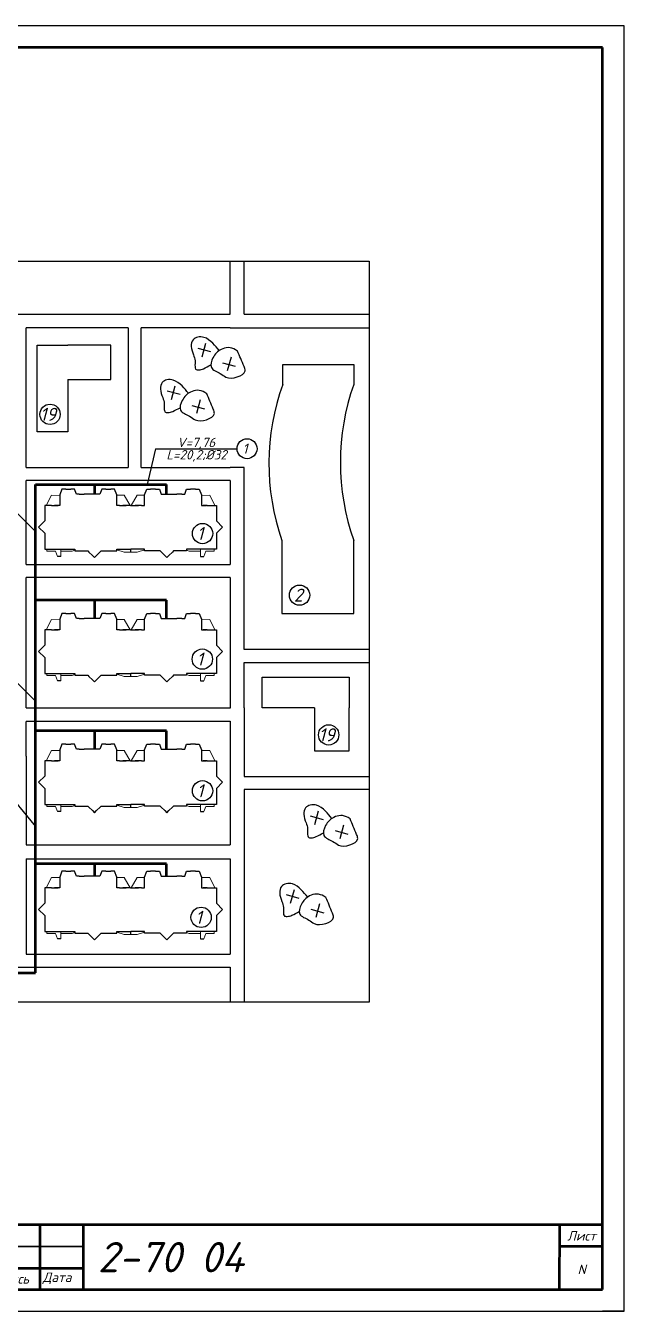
# Model space of a CAD drawing. Header units: millimetres. Extents: x -710977 to 10671, y -929782 to 89628.
# Drawn here: x 647.2 to 785.5, y 4214.1 to 4511.1 of the extents above; entities that cross this region are included whole.
import ezdxf

# ---------------------------------------------------------------- set-up
doc = ezdxf.new("R2010")
doc.units = ezdxf.units.MM
doc.header["$LTSCALE"] = 0.4
for name, color, linetype, lineweight in [('2', 5, 'Continuous', 50), ('5', 7, 'Continuous', 25), ('A-FLOR', 192, 'Continuous', 9), ('A-WALL', 113, 'Continuous', 9), ('газ', 7, 'Continuous', 40)]:
    doc.layers.add(name, color=color, linetype=linetype, lineweight=lineweight)
for name, color, linetype in [('VPORTS', 7, 'Continuous'), ('А1', 7, 'Continuous'), ('кварталыИнфо', 7, 'Continuous'), ('план', 7, 'Continuous')]:
    doc.layers.add(name, color=color, linetype=linetype)
doc.styles.add('Курсив', font='isocpeui.ttf')
doc.styles.add('размерный', font='isocpeui.ttf')
doc.styles.add('текстовый', font='isocpeui.ttf', dxfattribs={"height": 5})

msp = doc.modelspace()

# ---------------------------------------------------------------- linework, layer by layer
at = {"lineweight": 50}
for p, q in [((780.467, 4506.108), (385.463, 4506.108)), ((780.467, 4219.108), (780.467, 4506.108)), ((780.467, 4234.108), (595.467, 4234.108)), ((650.467, 4234.108), (650.467, 4219.108)), ((770.482, 4234.108), (770.438, 4219.108)), ((780.467, 4229.108), (770.467, 4229.108)), ((595.467, 4224.108), (660.467, 4224.108))]:
    msp.add_line(p, q, dxfattribs=at)
at = {"linetype": 'ByBlock'}
for p, q in [((454.845, 4456.748), (726.56, 4456.748)), ((726.56, 4456.748), (726.56, 4285.504)), ((726.56, 4285.504), (454.845, 4285.504))]:
    msp.add_line(p, q, dxfattribs=at)
at = {"color": 7, "lineweight": 25}
for p, q in [((656.469, 4404.072), (657.621, 4404.072)), ((659.606, 4402.92), (660.758, 4402.92)), ((665.7, 4404.072), (666.852, 4404.072)), ((677.225, 4404.072), (676.073, 4404.072)), ((683.318, 4402.92), (682.166, 4402.92)), ((686.456, 4404.072), (685.304, 4404.072)), ((659.715, 4389.768), (660.867, 4389.768)), ((665.558, 4389.768), (666.71, 4389.768)), ((677.366, 4389.768), (676.214, 4389.768)), ((683.21, 4389.768), (682.058, 4389.768)), ((661.825, 4389.515), (662.64, 4388.7)), ((663.599, 4388.717), (664.413, 4389.532)), ((679.326, 4388.717), (678.511, 4389.532)), ((681.1, 4389.515), (680.285, 4388.7)), ((656.469, 4375.349), (657.621, 4375.349)), ((665.7, 4375.349), (666.852, 4375.349)), ((677.225, 4375.349), (676.073, 4375.349)), ((686.456, 4375.349), (685.304, 4375.349)), ((659.606, 4374.197), (660.758, 4374.197)), ((683.318, 4374.197), (682.166, 4374.197)), ((659.715, 4361.045), (660.867, 4361.045)), ((661.825, 4360.791), (662.64, 4359.976)), ((663.599, 4359.994), (664.413, 4360.808)), ((665.558, 4361.045), (666.71, 4361.045)), ((677.366, 4361.045), (676.214, 4361.045)), ((679.326, 4359.994), (678.511, 4360.808)), ((681.1, 4360.791), (680.285, 4359.976)), ((683.21, 4361.045), (682.058, 4361.045)), ((656.469, 4345.141), (657.621, 4345.141)), ((665.7, 4345.141), (666.852, 4345.141)), ((677.225, 4345.141), (676.073, 4345.141)), ((686.456, 4345.141), (685.304, 4345.141)), ((659.606, 4343.989), (660.758, 4343.989)), ((683.318, 4343.989), (682.166, 4343.989)), ((659.715, 4330.837), (660.867, 4330.837)), ((661.825, 4330.583), (662.64, 4329.768)), ((663.599, 4329.786), (664.413, 4330.6)), ((665.558, 4330.837), (666.71, 4330.837)), ((677.366, 4330.837), (676.214, 4330.837)), ((679.326, 4329.786), (678.511, 4330.6)), ((681.1, 4330.583), (680.285, 4329.768)), ((683.21, 4330.837), (682.058, 4330.837)), ((656.469, 4315.771), (657.621, 4315.771)), ((665.7, 4315.771), (666.852, 4315.771)), ((677.225, 4315.771), (676.073, 4315.771)), ((686.456, 4315.771), (685.304, 4315.771)), ((659.606, 4314.619), (660.758, 4314.619)), ((683.318, 4314.619), (682.166, 4314.619)), ((659.715, 4301.467), (660.867, 4301.467)), ((661.825, 4301.213), (662.64, 4300.398)), ((663.599, 4300.416), (664.413, 4301.23)), ((665.558, 4301.467), (666.71, 4301.467)), ((677.366, 4301.467), (676.214, 4301.467)), ((679.326, 4300.416), (678.511, 4301.23)), ((681.1, 4301.213), (680.285, 4300.398)), ((683.21, 4301.467), (682.058, 4301.467))]:
    msp.add_line(p, q, dxfattribs=at)
at = {"color": 0, "lineweight": 50}
for p, q in [((660.467, 4234.108), (660.467, 4219.108)), ((385.467, 4219.108), (780.467, 4219.108))]:
    msp.add_line(p, q, dxfattribs=at)
for p, q in [((660.467, 4229.108), (595.467, 4229.108)), ((635.467, 4229.108), (650.467, 4229.108)), ((650.467, 4229.108), (660.467, 4229.108)), ((785.467, 4214.108), (780.467, 4214.108))]:
    msp.add_line(p, q)
msp.add_lwpolyline([(365.467, 4214.108), (785.467, 4214.108), (785.467, 4511.108), (365.467, 4511.108)], close=True)
at = {"color": 0, "ltscale": 0.5}
for centre in [(652.845, 4421.322), (688.067, 4393.787), (710.471, 4379.55), (688.013, 4364.78), (717.201, 4347.274), (688.067, 4334.358), (687.736, 4305.116)]:
    msp.add_circle(centre, 2.347, dxfattribs=at)
at = {"layer": '2', "color": 0}
for p, q in [((649.505, 4292.336), (649.505, 4405.091)), ((649.505, 4405.091), (679.766, 4405.091)), ((663.158, 4402.92), (663.158, 4405.091)), ((679.766, 4402.92), (679.766, 4405.091)), ((679.766, 4378.387), (649.505, 4378.387)), ((663.158, 4374.197), (663.158, 4378.387)), ((679.766, 4374.197), (679.766, 4378.387)), ((679.766, 4348.179), (649.505, 4348.179)), ((663.158, 4343.989), (663.158, 4348.179)), ((679.766, 4343.989), (679.766, 4348.179)), ((679.766, 4317.475), (649.505, 4317.475)), ((663.158, 4314.619), (663.158, 4317.475)), ((679.766, 4314.619), (679.766, 4317.475)), ((519.117, 4292.336), (649.505, 4292.336))]:
    msp.add_line(p, q, dxfattribs=at)
at = {"layer": 'A-FLOR', "color": 0}
for p, q in [((653.172, 4402.623), (651.984, 4400.232)), ((655.094, 4402.614), (653.172, 4402.623)), ((669.974, 4402.632), (668.246, 4402.632)), ((671.366, 4400.232), (669.974, 4402.632)), ((671.558, 4400.232), (672.95, 4402.632)), ((672.95, 4402.632), (674.678, 4402.632)), ((687.83, 4402.614), (689.753, 4402.623)), ((689.753, 4402.623), (690.941, 4400.232)), ((652.142, 4390.152), (652.142, 4389.696)), ((652.142, 4389.696), (654.079, 4389.696)), ((654.079, 4389.696), (654.535, 4388.472)), ((655.349, 4388.472), (655.354, 4390.152)), ((655.353, 4389.691), (657.97, 4389.696)), ((657.97, 4389.696), (658.55, 4389.912)), ((668.246, 4389.985), (669.93, 4389.456)), ((674.678, 4389.985), (672.995, 4389.456)), ((684.955, 4389.696), (684.374, 4389.912)), ((687.572, 4389.691), (684.955, 4389.696)), ((687.576, 4388.472), (687.571, 4390.152)), ((688.846, 4389.696), (688.39, 4388.472)), ((690.783, 4389.696), (688.846, 4389.696)), ((690.783, 4390.152), (690.783, 4389.696)), ((669.93, 4389.456), (671.403, 4389.456)), ((672.995, 4389.456), (671.522, 4389.456)), ((653.172, 4373.899), (651.984, 4371.509)), ((655.094, 4373.89), (653.172, 4373.899)), ((669.974, 4373.909), (668.246, 4373.909)), ((671.366, 4371.509), (669.974, 4373.909)), ((671.558, 4371.509), (672.95, 4373.909)), ((672.95, 4373.909), (674.678, 4373.909)), ((687.83, 4373.89), (689.753, 4373.899)), ((689.753, 4373.899), (690.941, 4371.509)), ((652.142, 4361.429), (652.142, 4360.972)), ((652.142, 4360.972), (654.079, 4360.972)), ((654.079, 4360.972), (654.535, 4359.748)), ((655.349, 4359.748), (655.354, 4361.429)), ((655.353, 4360.967), (657.97, 4360.972)), ((657.97, 4360.972), (658.55, 4361.188)), ((668.246, 4361.261), (669.93, 4360.732)), ((669.93, 4360.732), (671.403, 4360.732)), ((672.995, 4360.732), (671.522, 4360.732)), ((674.678, 4361.261), (672.995, 4360.732)), ((684.955, 4360.972), (684.374, 4361.188)), ((687.572, 4360.967), (684.955, 4360.972)), ((687.576, 4359.748), (687.571, 4361.429)), ((688.846, 4360.972), (688.39, 4359.748)), ((690.783, 4360.972), (688.846, 4360.972)), ((690.783, 4361.429), (690.783, 4360.972)), ((653.172, 4343.691), (651.984, 4341.301)), ((655.094, 4343.682), (653.172, 4343.691)), ((669.974, 4343.701), (668.246, 4343.701)), ((671.366, 4341.301), (669.974, 4343.701)), ((671.558, 4341.301), (672.95, 4343.701)), ((672.95, 4343.701), (674.678, 4343.701)), ((687.83, 4343.682), (689.753, 4343.691)), ((689.753, 4343.691), (690.941, 4341.301)), ((652.142, 4331.221), (652.142, 4330.764)), ((652.142, 4330.764), (654.079, 4330.764)), ((654.079, 4330.764), (654.535, 4329.54)), ((655.349, 4329.54), (655.354, 4331.221)), ((655.353, 4330.76), (657.97, 4330.764)), ((657.97, 4330.764), (658.55, 4330.981)), ((668.246, 4331.054), (669.93, 4330.524)), ((669.93, 4330.524), (671.403, 4330.524)), ((672.995, 4330.524), (671.522, 4330.524)), ((674.678, 4331.054), (672.995, 4330.524)), ((684.955, 4330.764), (684.374, 4330.981)), ((687.572, 4330.76), (684.955, 4330.764)), ((687.576, 4329.54), (687.571, 4331.221)), ((688.846, 4330.764), (688.39, 4329.54)), ((690.783, 4330.764), (688.846, 4330.764)), ((690.783, 4331.221), (690.783, 4330.764)), ((653.172, 4314.321), (651.984, 4311.931)), ((655.094, 4314.312), (653.172, 4314.321)), ((669.974, 4314.331), (668.246, 4314.331)), ((671.366, 4311.931), (669.974, 4314.331)), ((671.558, 4311.931), (672.95, 4314.331)), ((672.95, 4314.331), (674.678, 4314.331)), ((687.83, 4314.312), (689.753, 4314.321)), ((689.753, 4314.321), (690.941, 4311.931)), ((652.142, 4301.851), (652.142, 4301.394)), ((652.142, 4301.394), (654.079, 4301.394)), ((654.079, 4301.394), (654.535, 4300.17)), ((655.349, 4300.17), (655.354, 4301.851)), ((655.353, 4301.389), (657.97, 4301.394)), ((657.97, 4301.394), (658.55, 4301.61)), ((668.246, 4301.683), (669.93, 4301.154)), ((669.93, 4301.154), (671.403, 4301.154)), ((672.995, 4301.154), (671.522, 4301.154)), ((674.678, 4301.683), (672.995, 4301.154)), ((684.955, 4301.394), (684.374, 4301.61)), ((687.572, 4301.389), (684.955, 4301.394)), ((687.576, 4300.17), (687.571, 4301.851)), ((688.846, 4301.394), (688.39, 4300.17)), ((690.783, 4301.394), (688.846, 4301.394)), ((690.783, 4301.851), (690.783, 4301.394))]:
    msp.add_line(p, q, dxfattribs=at)
at = {"layer": 'A-WALL', "lineweight": 25}
for p, q in [((655.6, 4404.072), (655.094, 4402.724)), ((655.094, 4402.724), (655.094, 4400.232)), ((656.469, 4404.072), (655.6, 4404.072)), ((658.525, 4404.072), (657.621, 4404.072)), ((658.957, 4402.92), (658.525, 4404.072)), ((659.606, 4402.92), (658.957, 4402.92)), ((662.582, 4402.92), (660.758, 4402.92)), ((664.384, 4402.92), (663.734, 4402.92)), ((664.816, 4404.072), (664.384, 4402.92)), ((665.7, 4404.072), (664.816, 4404.072)), ((667.741, 4404.072), (666.852, 4404.072)), ((668.246, 4402.724), (667.741, 4404.072)), ((668.246, 4400.232), (668.246, 4402.724)), ((674.678, 4402.724), (675.184, 4404.072)), ((674.678, 4400.232), (674.678, 4402.724)), ((675.184, 4404.072), (676.073, 4404.072)), ((677.225, 4404.072), (678.109, 4404.072)), ((678.109, 4404.072), (678.541, 4402.92)), ((678.541, 4402.92), (679.19, 4402.92)), ((680.342, 4402.92), (682.166, 4402.92)), ((683.318, 4402.92), (683.968, 4402.92)), ((683.968, 4402.92), (684.4, 4404.072)), ((684.4, 4404.072), (685.304, 4404.072)), ((686.456, 4404.072), (687.325, 4404.072)), ((687.325, 4404.072), (687.83, 4402.724)), ((687.83, 4402.724), (687.83, 4400.232)), ((651.638, 4400.232), (651.638, 4396.691)), ((653.174, 4400.232), (651.638, 4400.232)), ((655.094, 4400.232), (653.906, 4400.232)), ((668.918, 4400.232), (668.246, 4400.232)), ((671.462, 4400.232), (669.65, 4400.232)), ((671.462, 4400.232), (673.275, 4400.232)), ((674.006, 4400.232), (674.678, 4400.232)), ((687.83, 4400.232), (689.019, 4400.232)), ((689.163, 4400.232), (691.286, 4400.232)), ((691.286, 4400.232), (691.286, 4396.691)), ((651.638, 4396.691), (650.215, 4395.268)), ((691.286, 4396.691), (692.71, 4395.268)), ((650.215, 4395.268), (651.638, 4393.845)), ((651.638, 4393.845), (651.638, 4390.152)), ((692.71, 4395.268), (691.286, 4393.845)), ((691.286, 4393.845), (691.286, 4390.152)), ((651.638, 4390.152), (652.943, 4390.152)), ((653.873, 4390.152), (656.31, 4390.152)), ((657.042, 4390.152), (658.55, 4390.152)), ((658.55, 4390.152), (658.55, 4389.768)), ((658.55, 4389.768), (659.715, 4389.768)), ((660.867, 4389.768), (661.571, 4389.768)), ((661.571, 4389.768), (661.825, 4389.515)), ((664.413, 4389.532), (664.65, 4389.768)), ((664.65, 4389.768), (665.558, 4389.768)), ((666.71, 4389.768), (668.246, 4389.768)), ((668.246, 4389.768), (668.246, 4390.152)), ((668.246, 4390.152), (669.819, 4390.152)), ((669.963, 4390.152), (671.403, 4390.152)), ((672.962, 4390.152), (671.522, 4390.152)), ((674.678, 4390.152), (673.106, 4390.152)), ((674.678, 4389.768), (674.678, 4390.152)), ((676.214, 4389.768), (674.678, 4389.768)), ((678.275, 4389.768), (677.366, 4389.768)), ((678.511, 4389.532), (678.275, 4389.768)), ((681.354, 4389.768), (681.1, 4389.515)), ((682.058, 4389.768), (681.354, 4389.768)), ((684.374, 4389.768), (683.21, 4389.768)), ((685.883, 4390.152), (684.374, 4390.152)), ((684.374, 4390.152), (684.374, 4389.768)), ((688.454, 4390.152), (686.615, 4390.152)), ((691.286, 4390.152), (689.982, 4390.152)), ((655.6, 4375.349), (655.094, 4374)), ((656.469, 4375.349), (655.6, 4375.349)), ((658.525, 4375.349), (657.621, 4375.349)), ((658.957, 4374.197), (658.525, 4375.349)), ((664.816, 4375.349), (664.384, 4374.197)), ((665.7, 4375.349), (664.816, 4375.349)), ((667.741, 4375.349), (666.852, 4375.349)), ((668.246, 4374), (667.741, 4375.349)), ((674.678, 4374), (675.184, 4375.349)), ((675.184, 4375.349), (676.073, 4375.349)), ((677.225, 4375.349), (678.109, 4375.349)), ((678.109, 4375.349), (678.541, 4374.197)), ((683.968, 4374.197), (684.4, 4375.349)), ((684.4, 4375.349), (685.304, 4375.349)), ((686.456, 4375.349), (687.325, 4375.349)), ((687.325, 4375.349), (687.83, 4374)), ((655.094, 4374), (655.094, 4371.509)), ((659.606, 4374.197), (658.957, 4374.197)), ((662.582, 4374.197), (660.758, 4374.197)), ((664.384, 4374.197), (663.734, 4374.197)), ((668.246, 4371.509), (668.246, 4374)), ((674.678, 4371.509), (674.678, 4374)), ((678.541, 4374.197), (679.19, 4374.197)), ((680.342, 4374.197), (682.166, 4374.197)), ((683.318, 4374.197), (683.968, 4374.197)), ((687.83, 4374), (687.83, 4371.509)), ((651.638, 4371.509), (651.638, 4367.967)), ((653.174, 4371.509), (651.638, 4371.509)), ((655.094, 4371.509), (653.906, 4371.509)), ((668.918, 4371.509), (668.246, 4371.509)), ((671.462, 4371.509), (669.65, 4371.509)), ((671.462, 4371.509), (673.275, 4371.509)), ((674.006, 4371.509), (674.678, 4371.509)), ((687.83, 4371.509), (689.019, 4371.509)), ((689.163, 4371.509), (691.286, 4371.509)), ((691.286, 4371.509), (691.286, 4367.967)), ((651.638, 4367.967), (650.215, 4366.544)), ((650.215, 4366.544), (651.638, 4365.121)), ((691.286, 4367.967), (692.71, 4366.544)), ((692.71, 4366.544), (691.286, 4365.121)), ((651.638, 4365.121), (651.638, 4361.429)), ((691.286, 4365.121), (691.286, 4361.429)), ((651.638, 4361.429), (652.943, 4361.429)), ((653.873, 4361.429), (656.31, 4361.429)), ((657.042, 4361.429), (658.55, 4361.429)), ((658.55, 4361.429), (658.55, 4361.045)), ((658.55, 4361.045), (659.715, 4361.045)), ((660.867, 4361.045), (661.571, 4361.045)), ((661.571, 4361.045), (661.825, 4360.791)), ((664.413, 4360.808), (664.65, 4361.045)), ((664.65, 4361.045), (665.558, 4361.045)), ((666.71, 4361.045), (668.246, 4361.045)), ((668.246, 4361.045), (668.246, 4361.429)), ((668.246, 4361.429), (669.819, 4361.429)), ((669.963, 4361.429), (671.403, 4361.429)), ((672.962, 4361.429), (671.522, 4361.429)), ((674.678, 4361.429), (673.106, 4361.429)), ((674.678, 4361.045), (674.678, 4361.429)), ((676.214, 4361.045), (674.678, 4361.045)), ((678.275, 4361.045), (677.366, 4361.045)), ((678.511, 4360.808), (678.275, 4361.045)), ((681.354, 4361.045), (681.1, 4360.791)), ((682.058, 4361.045), (681.354, 4361.045)), ((684.374, 4361.045), (683.21, 4361.045)), ((685.883, 4361.429), (684.374, 4361.429)), ((684.374, 4361.429), (684.374, 4361.045)), ((688.454, 4361.429), (686.615, 4361.429)), ((691.286, 4361.429), (689.982, 4361.429)), ((655.6, 4345.141), (655.094, 4343.792)), ((656.469, 4345.141), (655.6, 4345.141)), ((658.525, 4345.141), (657.621, 4345.141)), ((658.957, 4343.989), (658.525, 4345.141)), ((664.816, 4345.141), (664.384, 4343.989)), ((665.7, 4345.141), (664.816, 4345.141)), ((667.741, 4345.141), (666.852, 4345.141)), ((668.246, 4343.792), (667.741, 4345.141)), ((674.678, 4343.792), (675.184, 4345.141)), ((675.184, 4345.141), (676.073, 4345.141)), ((677.225, 4345.141), (678.109, 4345.141)), ((678.109, 4345.141), (678.541, 4343.989)), ((683.968, 4343.989), (684.4, 4345.141)), ((684.4, 4345.141), (685.304, 4345.141)), ((686.456, 4345.141), (687.325, 4345.141)), ((687.325, 4345.141), (687.83, 4343.792)), ((655.094, 4343.792), (655.094, 4341.301)), ((659.606, 4343.989), (658.957, 4343.989)), ((662.582, 4343.989), (660.758, 4343.989)), ((664.384, 4343.989), (663.734, 4343.989)), ((668.246, 4341.301), (668.246, 4343.792)), ((674.678, 4341.301), (674.678, 4343.792)), ((678.541, 4343.989), (679.19, 4343.989)), ((680.342, 4343.989), (682.166, 4343.989)), ((683.318, 4343.989), (683.968, 4343.989)), ((687.83, 4343.792), (687.83, 4341.301)), ((651.638, 4341.301), (651.638, 4337.76)), ((653.174, 4341.301), (651.638, 4341.301)), ((655.094, 4341.301), (653.906, 4341.301)), ((668.918, 4341.301), (668.246, 4341.301)), ((671.462, 4341.301), (669.65, 4341.301)), ((671.462, 4341.301), (673.275, 4341.301)), ((674.006, 4341.301), (674.678, 4341.301)), ((687.83, 4341.301), (689.019, 4341.301)), ((689.163, 4341.301), (691.286, 4341.301)), ((691.286, 4341.301), (691.286, 4337.76)), ((651.638, 4337.76), (650.215, 4336.337)), ((650.215, 4336.337), (651.638, 4334.913)), ((691.286, 4337.76), (692.71, 4336.337)), ((692.71, 4336.337), (691.286, 4334.913)), ((651.638, 4334.913), (651.638, 4331.221)), ((691.286, 4334.913), (691.286, 4331.221)), ((651.638, 4331.221), (652.943, 4331.221)), ((653.873, 4331.221), (656.31, 4331.221)), ((657.042, 4331.221), (658.55, 4331.221)), ((658.55, 4331.221), (658.55, 4330.837)), ((658.55, 4330.837), (659.715, 4330.837)), ((660.867, 4330.837), (661.571, 4330.837)), ((661.571, 4330.837), (661.825, 4330.583)), ((664.413, 4330.6), (664.65, 4330.837)), ((664.65, 4330.837), (665.558, 4330.837)), ((666.71, 4330.837), (668.246, 4330.837)), ((668.246, 4330.837), (668.246, 4331.221)), ((668.246, 4331.221), (669.819, 4331.221)), ((669.963, 4331.221), (671.403, 4331.221)), ((672.962, 4331.221), (671.522, 4331.221)), ((674.678, 4331.221), (673.106, 4331.221)), ((674.678, 4330.837), (674.678, 4331.221)), ((676.214, 4330.837), (674.678, 4330.837)), ((678.275, 4330.837), (677.366, 4330.837)), ((678.511, 4330.6), (678.275, 4330.837)), ((681.354, 4330.837), (681.1, 4330.583)), ((682.058, 4330.837), (681.354, 4330.837)), ((684.374, 4330.837), (683.21, 4330.837)), ((685.883, 4331.221), (684.374, 4331.221)), ((684.374, 4331.221), (684.374, 4330.837)), ((688.454, 4331.221), (686.615, 4331.221)), ((691.286, 4331.221), (689.982, 4331.221)), ((655.6, 4315.771), (655.094, 4314.422)), ((656.469, 4315.771), (655.6, 4315.771)), ((658.525, 4315.771), (657.621, 4315.771)), ((658.957, 4314.619), (658.525, 4315.771)), ((664.816, 4315.771), (664.384, 4314.619)), ((665.7, 4315.771), (664.816, 4315.771)), ((667.741, 4315.771), (666.852, 4315.771)), ((668.246, 4314.422), (667.741, 4315.771)), ((674.678, 4314.422), (675.184, 4315.771)), ((675.184, 4315.771), (676.073, 4315.771)), ((677.225, 4315.771), (678.109, 4315.771)), ((678.109, 4315.771), (678.541, 4314.619)), ((683.968, 4314.619), (684.4, 4315.771)), ((684.4, 4315.771), (685.304, 4315.771)), ((686.456, 4315.771), (687.325, 4315.771)), ((687.325, 4315.771), (687.83, 4314.422)), ((655.094, 4314.422), (655.094, 4311.931)), ((659.606, 4314.619), (658.957, 4314.619)), ((662.582, 4314.619), (660.758, 4314.619)), ((664.384, 4314.619), (663.734, 4314.619)), ((668.246, 4311.931), (668.246, 4314.422)), ((674.678, 4311.931), (674.678, 4314.422)), ((678.541, 4314.619), (679.19, 4314.619)), ((680.342, 4314.619), (682.166, 4314.619)), ((683.318, 4314.619), (683.968, 4314.619)), ((687.83, 4314.422), (687.83, 4311.931)), ((651.638, 4311.931), (651.638, 4308.389)), ((653.174, 4311.931), (651.638, 4311.931)), ((655.094, 4311.931), (653.906, 4311.931)), ((668.918, 4311.931), (668.246, 4311.931)), ((671.462, 4311.931), (669.65, 4311.931)), ((671.462, 4311.931), (673.275, 4311.931)), ((674.006, 4311.931), (674.678, 4311.931)), ((687.83, 4311.931), (689.019, 4311.931)), ((689.163, 4311.931), (691.286, 4311.931)), ((691.286, 4311.931), (691.286, 4308.389)), ((651.638, 4308.389), (650.215, 4306.966)), ((650.215, 4306.966), (651.638, 4305.543)), ((691.286, 4308.389), (692.71, 4306.966)), ((692.71, 4306.966), (691.286, 4305.543)), ((651.638, 4305.543), (651.638, 4301.851)), ((691.286, 4305.543), (691.286, 4301.851)), ((651.638, 4301.851), (652.943, 4301.851)), ((653.873, 4301.851), (656.31, 4301.851)), ((657.042, 4301.851), (658.55, 4301.851)), ((658.55, 4301.851), (658.55, 4301.467)), ((658.55, 4301.467), (659.715, 4301.467)), ((660.867, 4301.467), (661.571, 4301.467)), ((661.571, 4301.467), (661.825, 4301.213)), ((664.413, 4301.23), (664.65, 4301.467)), ((664.65, 4301.467), (665.558, 4301.467)), ((666.71, 4301.467), (668.246, 4301.467)), ((668.246, 4301.467), (668.246, 4301.851)), ((668.246, 4301.851), (669.819, 4301.851)), ((669.963, 4301.851), (671.403, 4301.851)), ((672.962, 4301.851), (671.522, 4301.851)), ((674.678, 4301.851), (673.106, 4301.851)), ((674.678, 4301.467), (674.678, 4301.851)), ((676.214, 4301.467), (674.678, 4301.467)), ((678.275, 4301.467), (677.366, 4301.467)), ((678.511, 4301.23), (678.275, 4301.467)), ((681.354, 4301.467), (681.1, 4301.213)), ((682.058, 4301.467), (681.354, 4301.467)), ((684.374, 4301.467), (683.21, 4301.467)), ((685.883, 4301.851), (684.374, 4301.851)), ((684.374, 4301.851), (684.374, 4301.467)), ((688.454, 4301.851), (686.615, 4301.851)), ((691.286, 4301.851), (689.982, 4301.851))]:
    msp.add_line(p, q, dxfattribs=at)
at = {"layer": 'A-WALL'}
for p, q in [((671.403, 4390.152), (671.403, 4389.456)), ((671.522, 4390.152), (671.522, 4389.456)), ((671.403, 4389.456), (671.522, 4389.456)), ((671.403, 4361.429), (671.403, 4360.732)), ((671.403, 4360.732), (671.522, 4360.732)), ((671.522, 4361.429), (671.522, 4360.732)), ((671.403, 4331.221), (671.403, 4330.524)), ((671.403, 4330.524), (671.522, 4330.524)), ((671.522, 4331.221), (671.522, 4330.524)), ((671.403, 4301.851), (671.403, 4301.154)), ((671.403, 4301.154), (671.522, 4301.154)), ((671.522, 4301.851), (671.522, 4301.154))]:
    msp.add_line(p, q, dxfattribs=at)
at = {"layer": 'VPORTS'}
for p, q in [((653.174, 4400.232), (654.692, 4400.232)), ((668.918, 4400.232), (670.436, 4400.232)), ((674.006, 4400.232), (672.489, 4400.232)), ((689.163, 4400.232), (688.233, 4400.232)), ((652.943, 4390.152), (653.873, 4390.152)), ((656.31, 4390.152), (657.828, 4390.152)), ((669.033, 4390.152), (669.963, 4390.152)), ((669.819, 4390.152), (669.963, 4390.152)), ((673.892, 4390.152), (672.962, 4390.152)), ((673.106, 4390.152), (672.962, 4390.152)), ((686.615, 4390.152), (685.097, 4390.152)), ((689.982, 4390.152), (688.454, 4390.152)), ((653.174, 4371.509), (654.692, 4371.509)), ((668.918, 4371.509), (670.436, 4371.509)), ((674.006, 4371.509), (672.489, 4371.509)), ((689.163, 4371.509), (688.233, 4371.509)), ((652.943, 4361.429), (653.873, 4361.429)), ((656.31, 4361.429), (657.828, 4361.429)), ((669.033, 4361.429), (669.963, 4361.429)), ((669.819, 4361.429), (669.963, 4361.429)), ((673.892, 4361.429), (672.962, 4361.429)), ((673.106, 4361.429), (672.962, 4361.429)), ((686.615, 4361.429), (685.097, 4361.429)), ((689.982, 4361.429), (688.454, 4361.429)), ((653.174, 4341.301), (654.692, 4341.301)), ((668.918, 4341.301), (670.436, 4341.301)), ((674.006, 4341.301), (672.489, 4341.301)), ((689.163, 4341.301), (688.233, 4341.301)), ((652.943, 4331.221), (653.873, 4331.221)), ((656.31, 4331.221), (657.828, 4331.221)), ((669.033, 4331.221), (669.963, 4331.221)), ((669.819, 4331.221), (669.963, 4331.221)), ((673.892, 4331.221), (672.962, 4331.221)), ((673.106, 4331.221), (672.962, 4331.221)), ((686.615, 4331.221), (685.097, 4331.221)), ((689.982, 4331.221), (688.454, 4331.221)), ((653.174, 4311.931), (654.692, 4311.931)), ((668.918, 4311.931), (670.436, 4311.931)), ((674.006, 4311.931), (672.489, 4311.931)), ((689.163, 4311.931), (688.233, 4311.931)), ((652.943, 4301.851), (653.873, 4301.851)), ((656.31, 4301.851), (657.828, 4301.851)), ((669.033, 4301.851), (669.963, 4301.851)), ((669.819, 4301.851), (669.963, 4301.851)), ((673.892, 4301.851), (672.962, 4301.851)), ((673.106, 4301.851), (672.962, 4301.851)), ((686.615, 4301.851), (685.097, 4301.851)), ((689.982, 4301.851), (688.454, 4301.851))]:
    msp.add_line(p, q, dxfattribs=at)
at = {"layer": 'газ', "color": 0, "lineweight": 25, "ltscale": 0.08}
for p, q in [((677.193, 4413.387), (675.316, 4405.091)), ((677.193, 4413.387), (696.035, 4413.387)), ((643.654, 4400.108), (649.505, 4394.249)), ((643.654, 4360.896), (649.505, 4355.037)), ((642.025, 4335.209), (649.505, 4326.144))]:
    msp.add_line(p, q, dxfattribs=at)
msp.add_circle((698.342, 4413.387), 2.307, dxfattribs=at)
at = {"layer": 'кварталыИнфо', "ltscale": 0.12}
for p, q in [((694.454, 4444.48), (694.454, 4456.748)), ((695.717, 4456.748), (698.917, 4456.748)), ((697.654, 4444.48), (697.654, 4456.748)), ((454.845, 4444.48), (694.454, 4444.48)), ((697.654, 4444.48), (726.56, 4444.48)), ((647.369, 4409.029), (647.369, 4441.28)), ((670.912, 4441.28), (647.369, 4441.28)), ((670.912, 4441.28), (670.911, 4409.029)), ((694.454, 4441.28), (673.911, 4441.28)), ((673.911, 4409.029), (673.911, 4441.28)), ((694.454, 4441.28), (726.56, 4441.28)), ((647.369, 4409.029), (670.911, 4409.029)), ((673.911, 4409.029), (694.454, 4409.029)), ((697.654, 4409.029), (694.454, 4409.029)), ((697.654, 4366.992), (697.654, 4409.029)), ((647.369, 4386.64), (647.369, 4406.029)), ((694.454, 4406.029), (647.369, 4406.029)), ((694.454, 4406.029), (694.454, 4386.64)), ((663.734, 4402.92), (662.582, 4402.92)), ((679.19, 4402.92), (680.342, 4402.92)), ((655.349, 4388.472), (654.535, 4388.472)), ((662.64, 4388.7), (663.11, 4388.229)), ((663.11, 4388.229), (663.599, 4388.717)), ((679.326, 4388.717), (679.814, 4388.229)), ((679.814, 4388.229), (680.285, 4388.7)), ((687.576, 4388.472), (688.39, 4388.472)), ((647.369, 4386.64), (694.454, 4386.64)), ((647.369, 4353.554), (647.369, 4383.64)), ((694.454, 4383.64), (647.369, 4383.64)), ((694.454, 4383.64), (694.454, 4353.41)), ((663.734, 4374.197), (662.582, 4374.197)), ((679.19, 4374.197), (680.342, 4374.197)), ((726.56, 4366.992), (697.654, 4366.992)), ((697.654, 4363.992), (726.56, 4363.992)), ((697.654, 4353.554), (697.654, 4363.992)), ((662.64, 4359.976), (663.11, 4359.505)), ((663.11, 4359.505), (663.599, 4359.994)), ((679.326, 4359.994), (679.814, 4359.505)), ((679.814, 4359.505), (680.285, 4359.976)), ((655.349, 4359.748), (654.535, 4359.748)), ((687.576, 4359.748), (688.39, 4359.748)), ((694.454, 4353.41), (647.369, 4353.41)), ((697.654, 4353.554), (697.654, 4337.675)), ((647.369, 4350.41), (694.454, 4350.41)), ((647.369, 4342.319), (647.369, 4350.354)), ((694.454, 4350.41), (694.454, 4321.849)), ((647.369, 4342.319), (647.369, 4321.849)), ((663.734, 4343.989), (662.582, 4343.989)), ((679.19, 4343.989), (680.342, 4343.989)), ((697.654, 4337.675), (726.567, 4337.675)), ((726.567, 4337.675), (726.567, 4334.675)), ((697.654, 4334.675), (697.654, 4285.504)), ((726.567, 4334.675), (697.654, 4334.675)), ((655.349, 4329.54), (654.535, 4329.54)), ((662.64, 4329.768), (663.11, 4329.297)), ((663.11, 4329.297), (663.599, 4329.786)), ((679.326, 4329.786), (679.814, 4329.297)), ((679.814, 4329.297), (680.285, 4329.768)), ((687.576, 4329.54), (688.39, 4329.54)), ((647.369, 4321.849), (694.454, 4321.849)), ((647.369, 4318.649), (694.454, 4318.649)), ((647.369, 4318.649), (647.369, 4296.625)), ((694.454, 4318.649), (694.454, 4296.625)), ((663.734, 4314.619), (662.582, 4314.619)), ((679.19, 4314.619), (680.342, 4314.619)), ((655.349, 4300.17), (654.535, 4300.17)), ((662.64, 4300.398), (663.11, 4299.927)), ((663.11, 4299.927), (663.599, 4300.416)), ((679.326, 4300.416), (679.814, 4299.927)), ((679.814, 4299.927), (680.285, 4300.398)), ((687.576, 4300.17), (688.39, 4300.17)), ((647.369, 4296.625), (694.454, 4296.625)), ((644.169, 4293.625), (694.454, 4293.625)), ((694.454, 4293.625), (694.454, 4285.504))]:
    msp.add_line(p, q, dxfattribs=at)
for points in [[(656.955, 4429.373), (656.955, 4417.251), (649.858, 4417.251), (649.858, 4437.332), (656.955, 4437.332)], [(656.955, 4429.373), (666.868, 4429.373), (666.868, 4437.332), (656.955, 4437.332)], [(706.59, 4428.247), (706.59, 4432.815), (722.982, 4432.815), (722.982, 4428.247)], [(706.375, 4392.184), (706.375, 4392.184), (706.375, 4375.287), (722.982, 4375.287), (722.982, 4392.184)], [(713.946, 4353.528), (701.825, 4353.528), (701.825, 4360.626), (721.905, 4360.626), (721.905, 4353.528)], [(713.946, 4353.528), (713.946, 4343.616), (721.905, 4343.616), (721.905, 4353.528)]]:
    msp.add_lwpolyline(points, dxfattribs=at)
for centre, start, end in [((757.58, 4409.911), 160.22111, 199.0955), ((774.08, 4410.215), 160.56316, 199.43684)]:
    msp.add_arc(centre, 54.186, start, end, dxfattribs=at)
at = {"layer": 'план', "color": 0}
for p, q in [((687.987, 4434.643), (688.858, 4437.79)), ((689.968, 4435.753), (687.024, 4436.567)), ((693.858, 4431.444), (694.728, 4434.591)), ((695.699, 4432.371), (692.755, 4433.185)), ((682.868, 4425.888), (679.924, 4426.702)), ((680.887, 4424.777), (681.758, 4427.925)), ((688.599, 4422.506), (685.655, 4423.32)), ((686.758, 4421.578), (687.628, 4424.726)), ((715.968, 4327.653), (713.024, 4328.467)), ((713.988, 4326.543), (714.858, 4329.691)), ((721.699, 4324.272), (718.755, 4325.086)), ((719.858, 4323.344), (720.728, 4326.492)), ((710.392, 4309.491), (707.448, 4310.305)), ((708.411, 4308.38), (709.281, 4311.528)), ((716.122, 4306.109), (713.178, 4306.923)), ((714.281, 4305.181), (715.152, 4308.329))]:
    msp.add_line(p, q, dxfattribs=at)
for points in [[(691.929, 4436.069), (690.427, 4437.754), (688.391, 4439.114), (686.953, 4439.15), (685.879, 4438.541), (685.461, 4437.027), (685.968, 4435.072), (686.326, 4433.691), (686.326, 4432.345), (686.469, 4431.792), (687.202, 4431.589), (688.27, 4431.866), (689.98, 4432.725)], [(696.139, 4435.946), (697.651, 4432.37), (697.899, 4431.415), (696.079, 4429.955), (693.455, 4429.929), (692.166, 4430.767), (690.104, 4432.146), (690.48, 4434.411), (692.355, 4436.319), (693.97, 4436.738), (695.687, 4436.263), (696.139, 4435.946)], [(684.829, 4426.203), (683.327, 4427.889), (681.291, 4429.249), (679.853, 4429.284), (678.779, 4428.676), (678.361, 4427.161), (678.868, 4425.206), (679.226, 4423.826), (679.226, 4422.479), (679.369, 4421.926), (680.102, 4421.724), (681.17, 4422), (682.88, 4422.86)], [(689.039, 4426.08), (690.551, 4422.505), (690.799, 4421.55), (688.979, 4420.089), (686.355, 4420.064), (685.066, 4420.902), (683.004, 4422.281), (683.38, 4424.546), (685.255, 4426.454), (686.87, 4426.873), (688.587, 4426.398), (689.039, 4426.08)], [(717.929, 4327.969), (716.428, 4329.654), (714.391, 4331.014), (712.953, 4331.05), (711.88, 4330.442), (711.461, 4328.927), (711.968, 4326.972), (712.326, 4325.591), (712.326, 4324.245), (712.469, 4323.692), (713.203, 4323.489), (714.27, 4323.766), (715.981, 4324.625)], [(722.139, 4327.846), (723.652, 4324.27), (723.899, 4323.315), (722.079, 4321.855), (719.455, 4321.83), (718.167, 4322.667), (716.104, 4324.047), (716.48, 4326.311), (718.355, 4328.219), (719.97, 4328.638), (721.688, 4328.163), (722.139, 4327.846)], [(712.352, 4309.806), (710.851, 4311.492), (708.814, 4312.852), (707.377, 4312.887), (706.303, 4312.279), (705.884, 4310.765), (706.392, 4308.809), (706.75, 4307.429), (706.749, 4306.083), (706.893, 4305.53), (707.626, 4305.327), (708.693, 4305.604), (710.404, 4306.463)], [(716.563, 4309.684), (718.075, 4306.108), (718.323, 4305.153), (716.503, 4303.692), (713.879, 4303.667), (712.59, 4304.505), (710.528, 4305.884), (710.904, 4308.149), (712.778, 4310.057), (714.394, 4310.476), (716.111, 4310.001), (716.563, 4309.684)]]:
    msp.add_spline(points, degree=3, dxfattribs=at)

# ---------------------------------------------------------------- texts
at = {"color": 0, "style": 'Курсив'}
msp.add_text('2-70 04', height=7, dxfattribs=at).set_placement((663.874, 4223.117))
at = {"layer": '5', "color": 0, "style": 'текстовый'}
for s, p in [('19', (650.53, 4419.835)), ('1', (686.754, 4392.301)), ('2', (709.158, 4378.063)), ('1', (686.7, 4363.294)), ('19', (714.886, 4345.787)), ('1', (686.754, 4332.871)), ('1', (686.424, 4303.63))]:
    msp.add_text(s, height=3, dxfattribs=at).set_placement(p)
at = {"layer": 'А1', "lineweight": 35, "char_height": 2.2, "attachment_point": 1, "style": 'размерный'}
for s, insert, width in [('{\\fISOCPEUR|b0|i1|c204|p34;Лист}', (772.298, 4232.646), 2.81003), ('N', (774.685, 4224.88), 2.81003), ('{\\fISOCPEUR|b0|i1|c204|p34;Подпись}', (636.574, 4222.694), 4.86489), ('{\\fISOCPEUR|b0|i1|c204|p34;Дата}', (651.163, 4223.065), 6.3271)]:
    msp.add_mtext(s, dxfattribs=dict(at, insert=insert, width=width))
at = {"layer": 'газ', "color": 0, "lineweight": 25, "ltscale": 0.08, "style": 'Курсив'}
for s, height, p in [('V=7,76', 2.1729, (682.188, 4413.74)), ('1', 2.392, (697.274, 4412.188)), ('L=20,2;%%C32', 2.17285, (679.714, 4410.901))]:
    msp.add_text(s, height=height, dxfattribs=at).set_placement(p)

doc.saveas('drawing.dxf')
